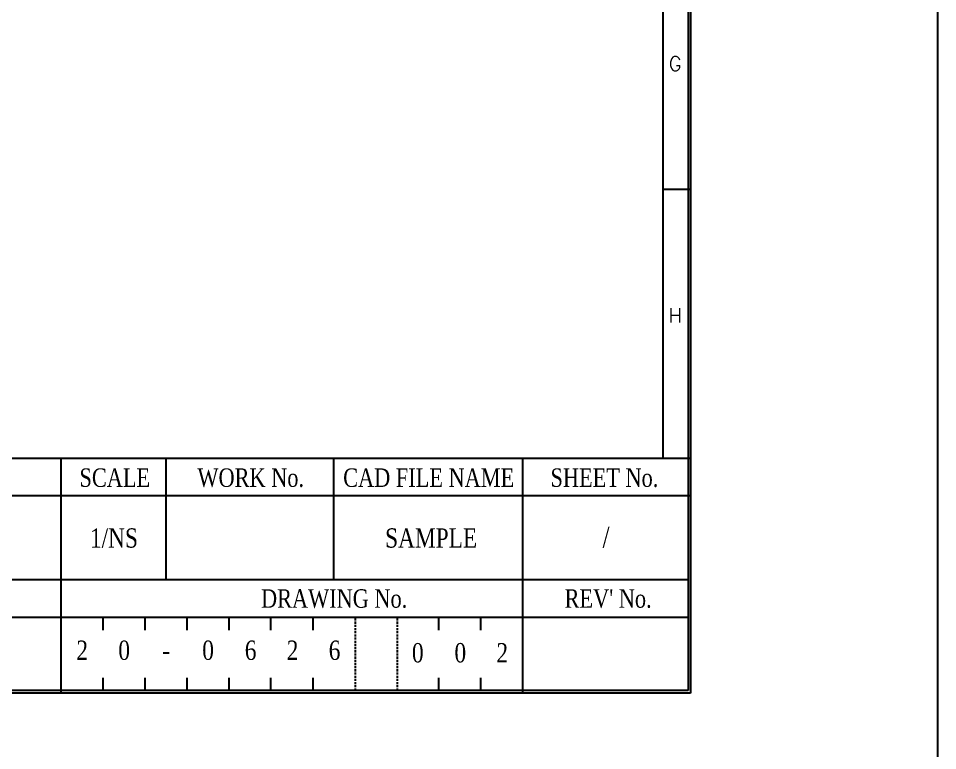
# Model space of a CAD drawing. Header units: millimetres. Extents: x 19 to 859, y 22 to 702.
# Drawn here: x 750.6 to 859, y 307.1 to 393.5 of the extents above; entities that cross this region are included whole.
import ezdxf
from ezdxf.enums import TextEntityAlignment as Align

# ---------------------------------------------------------------- set-up
doc = ezdxf.new("R2010")
doc.units = ezdxf.units.MM
doc.linetypes.add('HIDDEN', pattern=[0.375, 0.25, -0.125])
for name, color, linetype in [('20', 2, 'Continuous'), ('30', 3, 'Continuous'), ('40', 4, 'Continuous'), ('70', 7, 'Continuous')]:
    doc.layers.add(name, color=color, linetype=linetype)
doc.styles.add('SIMPLEX', font='SIMPLEX')
doc.styles.add('SS', font='batang.ttc', dxfattribs={"width": 0.8})

msp = doc.modelspace()

# ---------------------------------------------------------------- linework, layer by layer
msp.add_lwpolyline([(19.082, 603.511), (858.998, 603.511), (858.998, 22.473), (19.082, 22.473)], close=True)
at = {"layer": '20', "color": 7}
msp.add_line((826.595, 577.885), (826.595, 341.572), dxfattribs=at)
at = {"layer": '30', "color": 7}
msp.add_line((829.862, 373.252), (826.595, 373.252), dxfattribs=at)
at = {"layer": '40', "color": 7}
for p, q in [((755.612, 313.852), (755.612, 341.572)), ((767.987, 327.217), (767.987, 341.572)), ((787.787, 327.217), (787.787, 341.572)), ((810.062, 327.217), (810.062, 341.572)), ((829.862, 337.117), (681.362, 337.117)), ((829.664, 327.217), (681.362, 327.217)), ((810.062, 313.852), (810.062, 327.217)), ((829.664, 322.762), (681.362, 322.762)), ((760.562, 321.277), (760.562, 322.762)), ((765.512, 321.277), (765.512, 322.762)), ((770.462, 321.277), (770.462, 322.762)), ((775.412, 321.277), (775.412, 322.762)), ((780.362, 321.277), (780.362, 322.762)), ((785.326, 321.277), (785.326, 322.762)), ((800.162, 321.277), (800.162, 322.762)), ((805.112, 321.277), (805.112, 322.762)), ((760.562, 314.149), (760.562, 315.634)), ((765.512, 314.149), (765.512, 315.634)), ((770.462, 314.149), (770.462, 315.634)), ((775.412, 314.149), (775.412, 315.634)), ((780.362, 314.149), (780.362, 315.634)), ((785.326, 314.149), (785.326, 315.634)), ((800.162, 314.149), (800.162, 315.634)), ((805.112, 314.149), (805.112, 315.634))]:
    msp.add_line(p, q, dxfattribs=at)
at = {"layer": '40', "color": 7, "linetype": 'HIDDEN'}
for p, q in [((790.329, 314.149), (790.329, 322.762)), ((795.279, 314.149), (795.279, 322.762))]:
    msp.add_line(p, q, dxfattribs=at)
at = {"layer": '70', "color": 7}
msp.add_line((453.662, 341.572), (829.862, 341.572), dxfattribs=at)
for points in [[(829.862, 313.852), (453.662, 313.852), (453.662, 581.152), (829.862, 581.152)], [(829.565, 314.149), (453.959, 314.149), (453.959, 580.855), (829.565, 580.855)]]:
    msp.add_lwpolyline(points, close=True, dxfattribs=at)

# ---------------------------------------------------------------- texts
at = {"layer": '30', "color": 7, "style": 'SIMPLEX'}
for s, p in [('G', (828.03, 388.102)), ('H', (828.03, 358.402))]:
    msp.add_text(s, height=1.683, dxfattribs=at).set_placement(p, align=Align.MIDDLE)
at = {"layer": '40', "color": 7, "style": 'SS', "width": 0.8}
for s, height, p in [('SCALE', 2.178, (761.941, 338.177)), ('WORK No.', 2.178, (777.976, 338.177)), ('CAD FILE NAME', 2.178, (798.966, 338.177)), ('SHEET No.', 2.178, (819.694, 338.177)), ('1/NS', 2.277, (761.841, 331.008)), ('SAMPLE', 2.277, (799.254, 331.008)), ('/', 2.475, (819.889, 331.008)), ('DRAWING No.', 2.178, (787.813, 323.915)), ("REV' No.", 2.178, (820.131, 323.915)), ('2', 2.277, (758.094, 317.763)), ('0', 2.277, (763.044, 317.763)), ('0', 2.277, (772.944, 317.763)), ('6', 2.277, (777.961, 317.763)), ('2', 2.277, (782.911, 317.763)), ('6', 2.277, (787.861, 317.763)), ('0', 2.277, (797.68, 317.466)), ('0', 2.277, (802.697, 317.466)), ('2', 2.277, (807.647, 317.466)), ('-', 2.277, (767.994, 317.763))]:
    msp.add_text(s, height=height, dxfattribs=at).set_placement(p, align=Align.CENTER)

doc.saveas('drawing.dxf')
